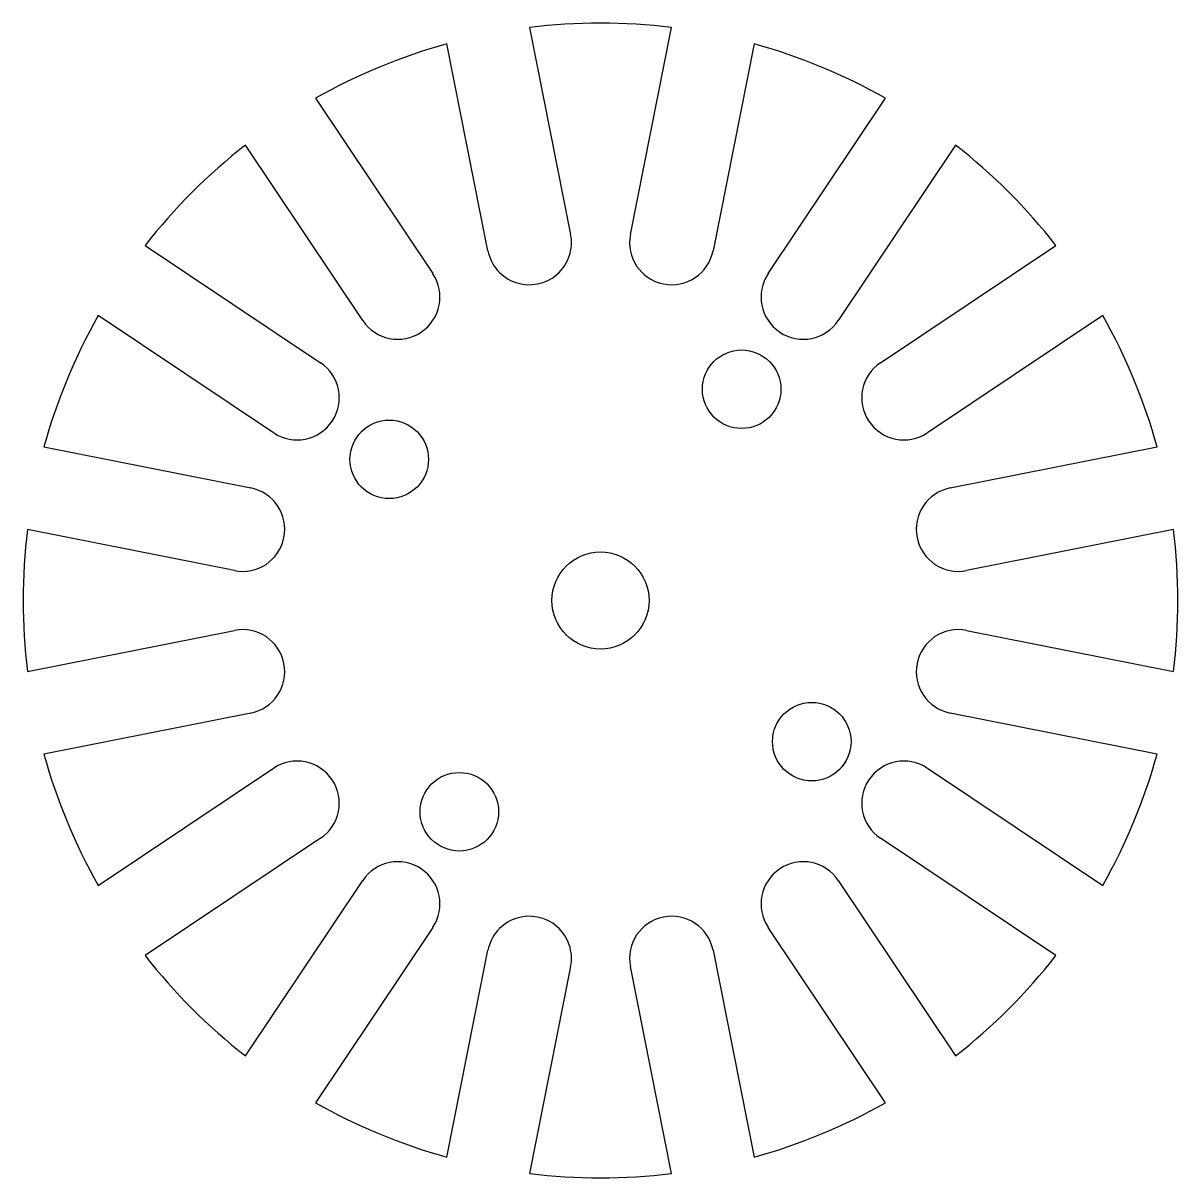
# Model space of a CAD drawing. Header units: millimetres. Extents: x -47 to 3, y -25 to 25.
import ezdxf

# ---------------------------------------------------------------- set-up
doc = ezdxf.new("R2010")
doc.units = ezdxf.units.MM
doc.layers.get('0').update_dxf_attribs({"linetype": 'CONTINUOUS'})

msp = doc.modelspace()

# ---------------------------------------------------------------- linework, layer by layer
for p, q in [((-25.074, 24.81), (-23.292, 15.852)), ((-20.708, 15.852), (-18.926, 24.81)), ((-26.872, 15.14), (-28.654, 24.098)), ((-15.346, 24.098), (-17.128, 15.14)), ((-34.335, 21.745), (-29.261, 14.151)), ((-14.739, 14.151), (-9.665, 21.745)), ((-32.295, 12.123), (-37.37, 19.717)), ((-6.63, 19.717), (-11.705, 12.123)), ((-41.717, 15.37), (-34.123, 10.295)), ((-9.877, 10.295), (-2.283, 15.37)), ((-36.151, 7.261), (-43.745, 12.335)), ((-0.255, 12.335), (-7.849, 7.261)), ((-46.098, 6.654), (-37.14, 4.872)), ((-6.86, 4.872), (2.098, 6.654)), ((-37.852, 1.292), (-46.81, 3.074)), ((2.81, 3.074), (-6.148, 1.292)), ((-46.81, -3.074), (-37.852, -1.292)), ((-6.148, -1.292), (2.81, -3.074)), ((-37.14, -4.872), (-46.098, -6.654)), ((2.098, -6.654), (-6.86, -4.872)), ((-43.745, -12.335), (-36.151, -7.261)), ((-7.849, -7.261), (-0.255, -12.335)), ((-34.123, -10.295), (-41.717, -15.37)), ((-2.283, -15.37), (-9.877, -10.295)), ((-37.37, -19.717), (-32.295, -12.123)), ((-11.705, -12.123), (-6.63, -19.717)), ((-29.261, -14.151), (-34.335, -21.745)), ((-9.665, -21.745), (-14.739, -14.151)), ((-28.654, -24.098), (-26.872, -15.14)), ((-17.128, -15.14), (-15.346, -24.098)), ((-23.292, -15.852), (-25.074, -24.81)), ((-18.926, -24.81), (-20.708, -15.852))]:
    msp.add_line(p, q)
for centre, radius in [((-15.889, 9.146), 1.7), ((-31.146, 6.111), 1.7), ((-22, 0), 2.1), ((-12.854, -6.111), 1.7), ((-28.111, -9.146), 1.7)]:
    msp.add_circle(centre, radius)
for centre, radius, start, end in [((-22, 0), 25, 82.9363, 97.0637), ((-22, 0), 25, 105.4363, 119.5637), ((-22, 0), 25, 60.4363, 74.5637), ((-22, 0), 25, 127.9363, 142.0637), ((-22, 0), 25, 37.9363, 52.0637), ((-25.082, 15.496), 1.825, -168.75, 11.25), ((-18.918, 15.496), 1.825, 168.75, 348.75), ((-30.778, 13.137), 1.825, -146.25, 33.75), ((-13.222, 13.137), 1.825, 146.25, 326.25), ((-22, 0), 25, 150.4363, 164.5637), ((-22, 0), 25, 15.4363, 29.5637), ((-35.137, 8.778), 1.825, -123.75, 56.25), ((-8.863, 8.778), 1.825, 123.75, 303.75), ((-37.496, 3.082), 1.825, -101.25, 78.75), ((-6.504, 3.082), 1.825, 101.25, 281.25), ((-22, 0), 25, 172.9363, 187.0637), ((-22, 0), 25, -7.0637, 7.0637), ((-37.496, -3.082), 1.825, -78.75, 101.25), ((-6.504, -3.082), 1.825, 78.75, 258.75), ((-22, 0), 25, 195.4363, 209.5637), ((-35.137, -8.778), 1.825, -56.25, 123.75), ((-8.863, -8.778), 1.825, 56.25, 236.25), ((-22, 0), 25, 330.4363, 344.5637), ((-30.778, -13.137), 1.825, -33.75, 146.25), ((-13.222, -13.137), 1.825, 33.75, 213.75), ((-25.082, -15.496), 1.825, -11.25, 168.75), ((-18.918, -15.496), 1.825, 11.25, 191.25), ((-22, 0), 25, 217.9363, 232.0637), ((-22, 0), 25, 307.9363, 322.0637), ((-22, 0), 25, 240.4363, 254.5637), ((-22, 0), 25, 285.4363, 299.5637), ((-22, 0), 25, 262.9363, 277.0637)]:
    msp.add_arc(centre, radius, start, end)

doc.saveas('drawing.dxf')
